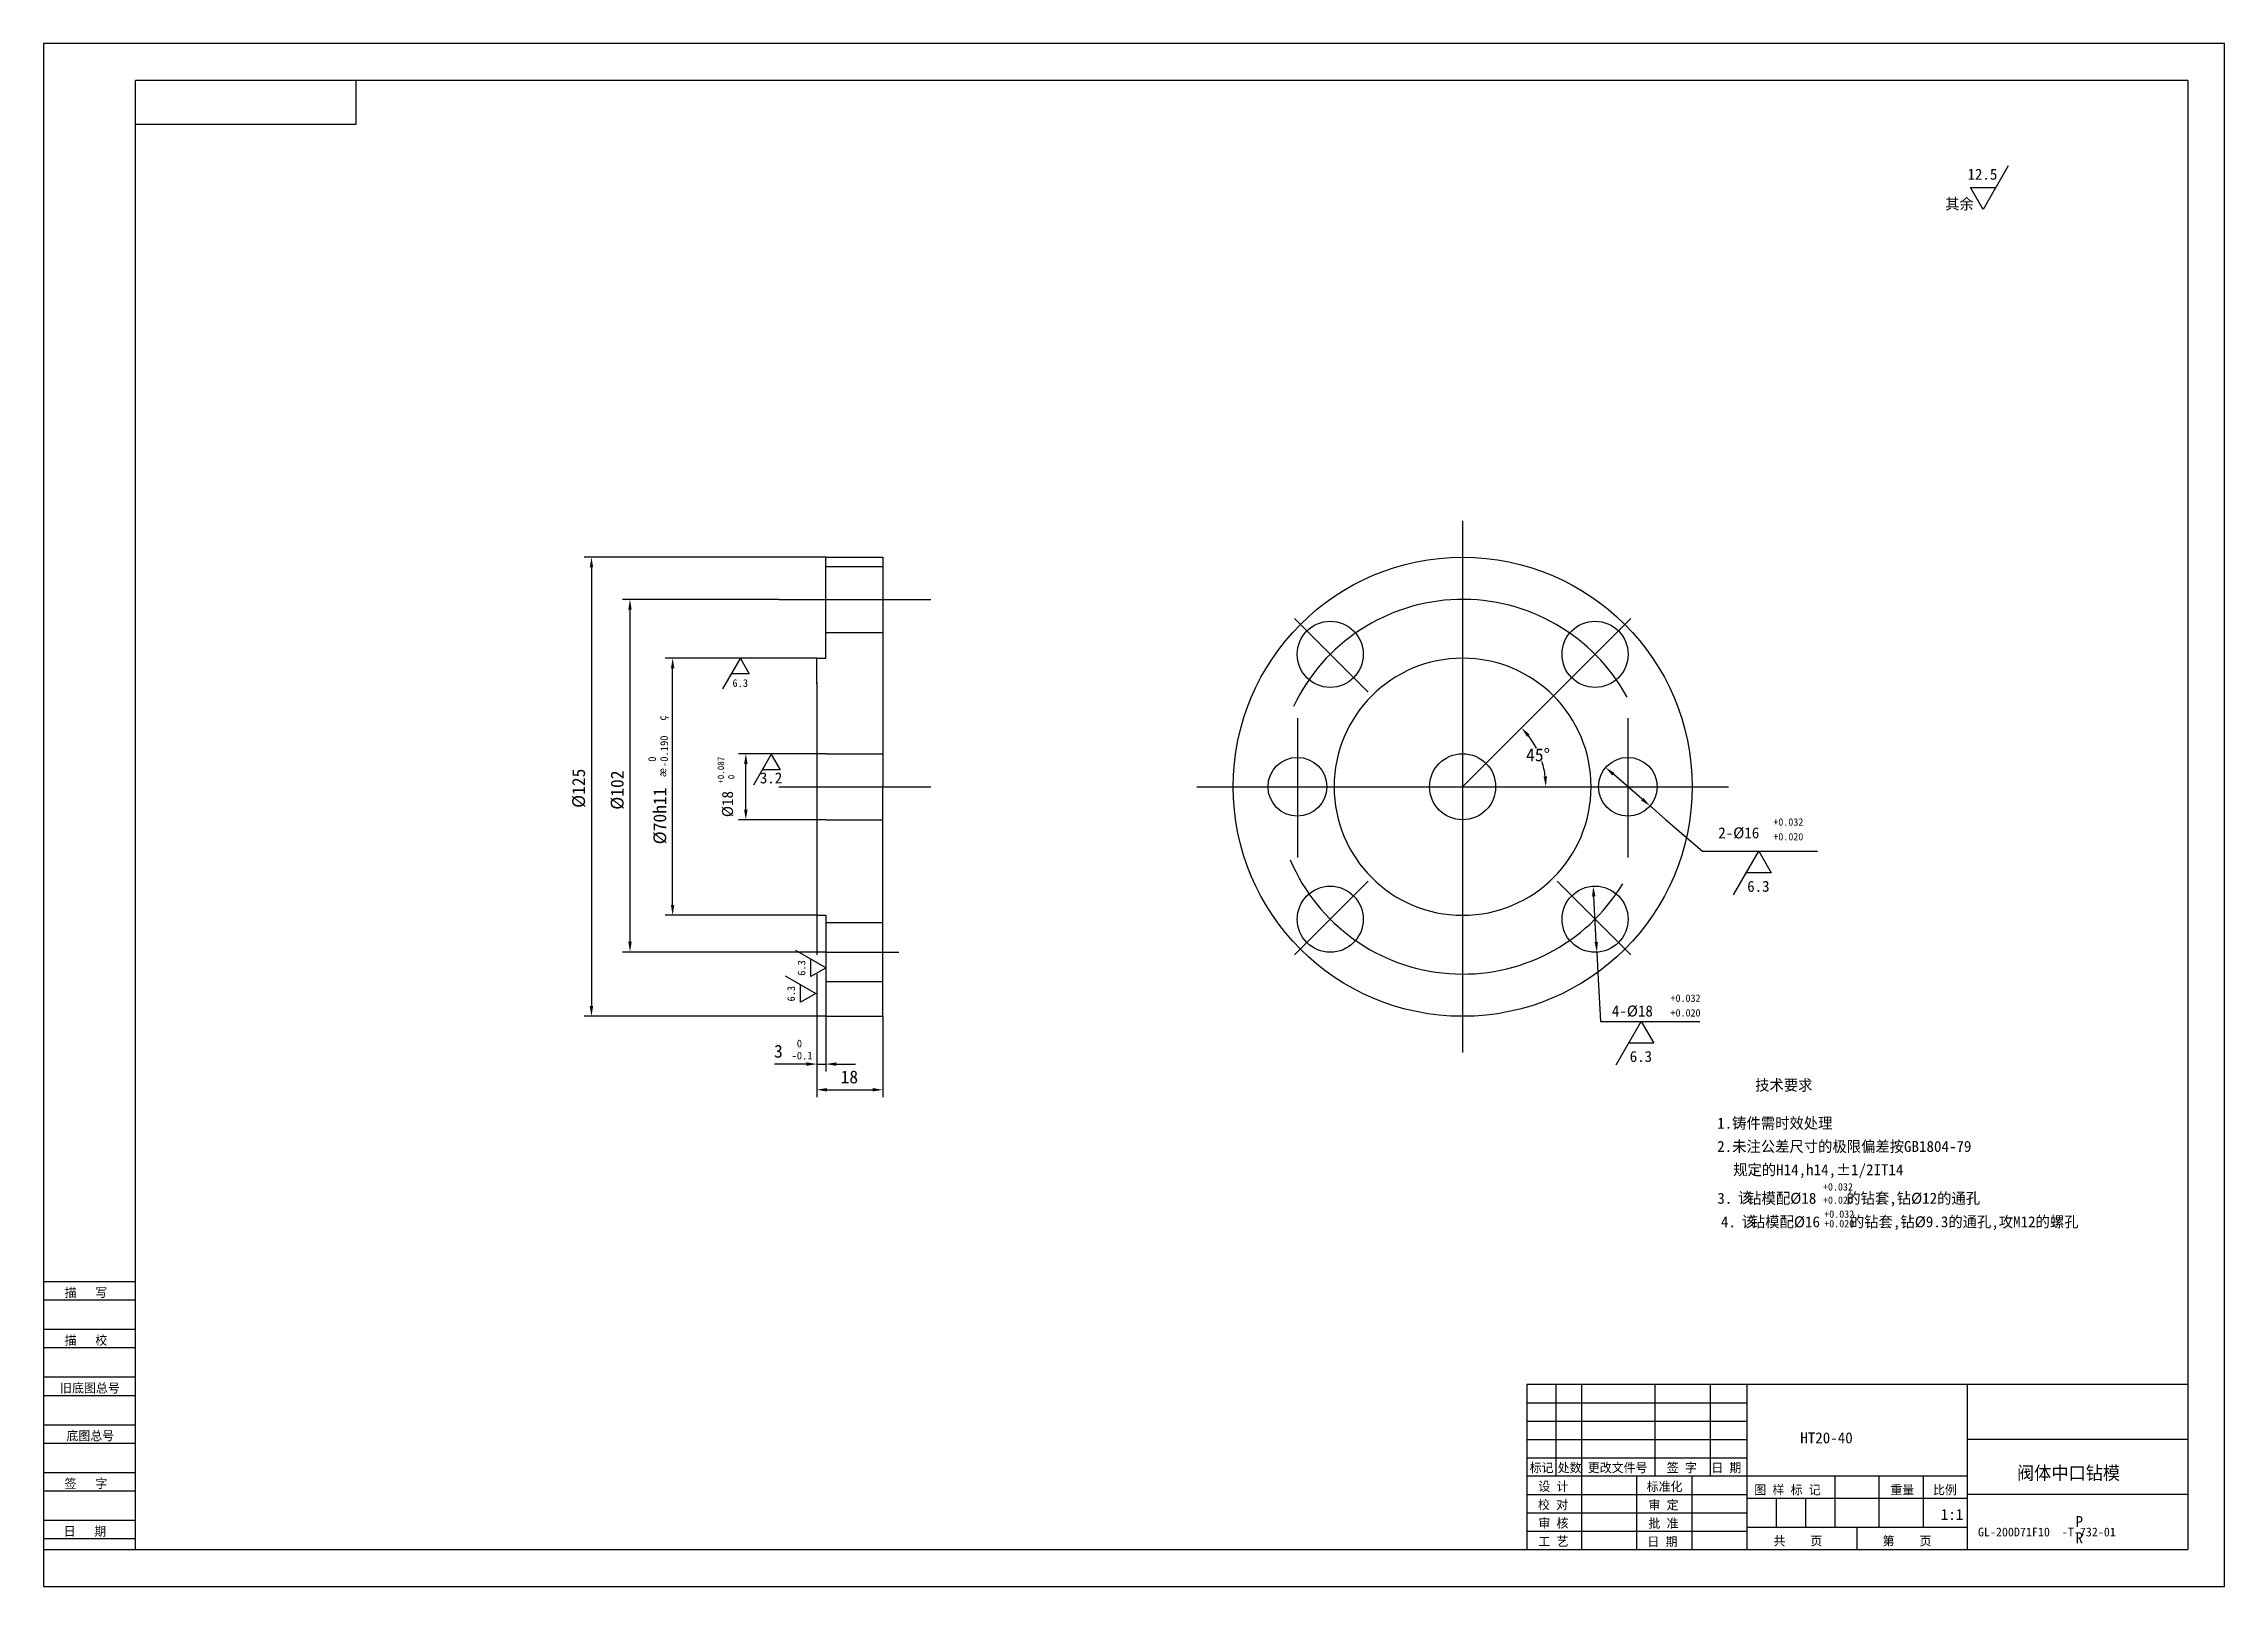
# Model space of a CAD drawing. Header units: metres. Extents: x 0 to 594, y 0 to 420.
import ezdxf

# ---------------------------------------------------------------- set-up
doc = ezdxf.new("R2010")
doc.units = ezdxf.units.M
for name, color, linetype in [('C', 6, 'Continuous'), ('D', 1, 'Continuous'), ('FL', 5, 'Continuous'), ('T', 7, 'Continuous'), ('TL', 4, 'Continuous')]:
    doc.layers.add(name, color=color, linetype=linetype)

# ---------------------------------------------------------------- blocks, each defined once
blk = doc.blocks.new('TUKUN2')
at = {"layer": 'FL'}
for p, q in [((0, 420), (0, 0)), ((594, 420), (0, 420)), ((594, 0), (594, 420)), ((0, 78), (25, 78)), ((0, 70), (25, 70)), ((0, 65), (25, 65)), ((0, 57), (25, 57)), ((412, 30), (412, 55)), ((419, 10), (419, 55)), ((439, 30), (439, 55)), ((454, 30), (454, 55)), ((0, 52), (25, 52)), ((404, 50), (464, 50)), ((0, 44), (25, 44)), ((404, 45), (464, 45)), ((0, 39), (25, 39)), ((404, 40), (464, 40)), ((0, 31), (25, 31)), ((404, 35), (464, 35)), ((449, 10), (449, 30)), ((0, 26), (25, 26)), ((404, 25), (464, 25)), ((0, 18), (25, 18)), ((404, 20), (464, 20)), ((0, 13), (25, 13)), ((404, 15), (464, 15)), ((0, 0), (594, 0))]:
    blk.add_line(p, q, dxfattribs=at)
at = {"layer": 'TL'}
for p, q in [((25, 10), (25, 410)), ((584, 410), (25, 410)), ((85, 410), (85, 398)), ((584, 410), (584, 10)), ((85, 398), (25, 398)), ((0, 83), (25, 83)), ((404, 55), (404, 10)), ((584, 55), (404, 55)), ((464, 10), (464, 55)), ((524, 10), (524, 55)), ((584, 40), (524, 40)), ((524, 30), (404, 30)), ((434, 10), (434, 30)), ((488, 16), (488, 30)), ((500, 16), (500, 30)), ((512, 16), (512, 30)), ((464, 24), (524, 24)), ((472, 16), (472, 24)), ((480, 16), (480, 24)), ((584, 25), (524, 25)), ((524, 16), (464, 16)), ((494, 10), (494, 16)), ((0, 10), (584, 10))]:
    blk.add_line(p, q, dxfattribs=at)
at = {"layer": 'T'}
for s, p in [('描   写', (5.74, 78.76)), ('描   校', (5.74, 65.76)), ('旧底图总号', (4.49, 52.76)), ('底图总号', (6.22, 39.76)), ('标记', (404.75, 31.07)), ('处数', (412.38, 31.07)), ('更改文件号', (420.61, 31.07)), ('签 字', (442.1, 31.07)), ('日 期', (454.23, 31.07)), ('签   字', (5.74, 26.76)), ('校 对', (407.05, 20.99)), ('设 计', (407.14, 25.99)), ('标准化', (436.65, 25.93)), ('审 定', (437.13, 20.93)), ('图 样 标 记', (465.95, 25.04)), ('重量', (503.03, 25.04)), ('比例', (514.64, 25.04)), ('审 核', (407.14, 15.99)), ('批 准', (437.13, 15.93)), ('日   期', (5.45, 13.76)), ('工 艺', (407.14, 10.99)), ('日 期', (436.84, 10.93)), ('共    页', (471.18, 11.13)), ('第    页', (500.9, 11.13))]:
    blk.add_text(s, height=2.5, dxfattribs=at).set_placement(p)

msp = doc.modelspace()

# ---------------------------------------------------------------- linework, layer by layer
at = {"layer": 'C'}
for p, q in [((386.51, 290.08), (386.51, 145.3)), ((200.24, 268.69), (241.64, 268.69)), ((360.8, 243.4), (340.72, 263.48)), ((386.51, 217.69), (432.31, 263.48)), ((341.51, 236.37), (341.51, 198.4)), ((431.51, 236.37), (431.51, 198.4)), ((200.24, 217.69), (241.64, 217.69)), ((209.64, 217.69), (241.64, 217.69)), ((314.07, 217.69), (458.95, 217.69)), ((360.8, 191.98), (340.72, 171.89)), ((412.23, 191.98), (432.31, 171.89)), ((213.09, 172.69), (210.94, 172.69)), ((213.09, 172.69), (228.59, 172.69)), ((228.59, 172.69), (232.94, 172.69))]:
    msp.add_line(p, q, dxfattribs=at)
for start, end in [(28.53, 154.58), (202.93, 328.74)]:
    msp.add_arc((386.51, 217.69), 51, start, end, dxfattribs=at)
at = {"layer": 'D'}
for p, q in [((535.12, 386.71), (528.29, 374.88)), ((524.87, 380.79), (531.7, 380.79)), ((528.29, 374.88), (524.87, 380.79)), ((213.09, 280.19), (147.22, 280.19)), ((149.22, 277.39), (149.22, 157.99)), ((200.24, 268.69), (157.72, 268.69)), ((159.72, 265.89), (159.72, 175.49)), ((210.59, 252.69), (169.33, 252.69)), ((171.33, 185.49), (171.33, 249.89)), ((185.03, 244.33), (189.81, 252.61)), ((189.81, 252.61), (192.2, 248.47)), ((192.2, 248.47), (187.42, 248.47)), ((210.59, 226.69), (189.27, 226.69)), ((193.43, 218.17), (198.21, 226.45)), ((198.21, 226.45), (200.6, 222.31)), ((191.27, 211.49), (191.27, 223.89)), ((200.6, 222.31), (195.82, 222.31)), ((435.45, 214.29), (427.58, 221.09)), ((210.59, 208.69), (189.27, 208.69)), ((437.57, 212.46), (441.81, 208.8)), ((441.81, 208.8), (451.84, 200.14)), ((451.84, 200.14), (479.14, 200.14)), ((460.32, 188.31), (467.15, 200.14)), ((467.15, 200.14), (470.56, 194.22)), ((479.14, 200.14), (483.14, 200.14)), ((470.56, 194.22), (463.73, 194.22)), ((422.92, 175.43), (422.24, 187.82)), ((210.59, 182.69), (169.33, 182.69)), ((210.59, 182.69), (210.59, 171.91)), ((213.09, 172.69), (157.72, 172.69)), ((204.84, 173.2), (213.12, 168.42)), ((423.07, 172.64), (423.38, 167.05)), ((208.98, 166.03), (208.98, 170.81)), ((213.12, 168.42), (208.98, 166.03)), ((210.59, 166.67), (210.59, 140.19)), ((423.38, 167.05), (424.11, 153.81)), ((202.02, 166.2), (210.3, 161.42)), ((206.16, 159.03), (206.16, 163.81)), ((210.3, 161.42), (206.16, 159.03)), ((213.09, 155.19), (147.22, 155.19)), ((213.09, 155.19), (213.09, 140.19)), ((228.59, 155.19), (228.59, 133.19)), ((424.11, 153.81), (451.15, 153.81)), ((428.32, 141.98), (435.15, 153.81)), ((435.15, 153.81), (438.57, 147.9)), ((438.57, 147.9), (431.74, 147.9)), ((204.99, 142.19), (199.12, 142.19)), ((207.79, 142.19), (204.99, 142.19)), ((210.59, 142.19), (213.09, 142.19)), ((210.59, 140.19), (210.59, 133.19)), ((215.89, 142.19), (218.69, 142.19)), ((218.69, 142.19), (221.11, 142.19)), ((213.39, 135.19), (225.79, 135.19))]:
    msp.add_line(p, q, dxfattribs=at)
for start, end in [(27.63, 37.92), (7.08, 17.55)]:
    msp.add_arc((386.51, 217.69), 22.68, start, end, dxfattribs=at)
for points in [[(148.75, 277.39), (149.69, 277.39), (149.22, 280.19)], [(159.25, 265.89), (160.18, 265.89), (159.72, 268.69)], [(170.86, 249.89), (171.8, 249.89), (171.33, 252.69)], [(404.05, 231.32), (404.75, 231.93), (402.55, 233.72)], [(190.8, 223.89), (191.74, 223.89), (191.27, 226.69)], [(409.49, 220.51), (408.55, 220.45), (409.19, 217.69)], [(427.27, 220.73), (427.88, 221.44), (425.46, 222.92)], [(435.14, 213.94), (435.75, 214.64), (437.57, 212.46)], [(190.8, 211.49), (191.74, 211.49), (191.27, 208.69)], [(421.77, 187.79), (422.7, 187.84), (422.08, 190.61)], [(170.86, 185.49), (171.8, 185.49), (171.33, 182.69)], [(159.25, 175.49), (160.18, 175.49), (159.72, 172.69)], [(422.45, 175.41), (423.38, 175.46), (423.07, 172.64)], [(148.75, 157.99), (149.69, 157.99), (149.22, 155.19)], [(207.79, 142.65), (207.79, 141.72), (210.59, 142.19)], [(215.89, 142.65), (215.89, 141.72), (213.09, 142.19)], [(213.39, 135.66), (213.39, 134.73), (210.59, 135.19)], [(225.79, 135.66), (225.79, 134.73), (228.59, 135.19)]]:
    msp.add_solid(points, dxfattribs=at)
at = {"layer": 'TL'}
for p, q in [((213.09, 280.19), (228.59, 280.19)), ((213.09, 277.69), (213.09, 280.19)), ((228.59, 280.19), (228.59, 277.69)), ((213.09, 259.69), (213.09, 277.69)), ((213.09, 277.69), (228.59, 277.69)), ((228.59, 277.69), (228.59, 259.69)), ((213.09, 259.69), (228.59, 259.69)), ((213.09, 252.69), (213.09, 259.69)), ((228.59, 259.69), (228.59, 226.69)), ((210.59, 245.69), (210.59, 252.69)), ((210.59, 252.69), (213.09, 252.69)), ((210.59, 245.95), (210.59, 226.69)), ((210.59, 226.69), (210.59, 208.69)), ((213.09, 226.69), (210.59, 226.69)), ((213.09, 226.69), (228.59, 226.69)), ((228.59, 226.69), (228.59, 217.69)), ((228.59, 208.69), (228.59, 217.69)), ((210.59, 208.69), (210.59, 189.69)), ((213.09, 208.69), (210.59, 208.69)), ((213.09, 208.69), (228.59, 208.69)), ((228.59, 180.69), (228.59, 208.69)), ((210.59, 189.69), (210.59, 182.69)), ((210.59, 182.69), (213.09, 182.69)), ((213.09, 182.69), (213.09, 180.69)), ((213.09, 180.69), (213.09, 175.69)), ((213.09, 180.69), (228.59, 180.69)), ((228.59, 175.69), (228.59, 180.69)), ((213.09, 175.69), (213.09, 164.69)), ((228.59, 164.69), (228.59, 175.69)), ((213.09, 164.69), (228.59, 164.69)), ((213.09, 164.69), (213.09, 157.69)), ((228.59, 157.69), (228.59, 164.69)), ((213.09, 157.69), (213.09, 155.19)), ((213.09, 155.19), (228.59, 155.19)), ((228.59, 155.19), (228.59, 157.69))]:
    msp.add_line(p, q, dxfattribs=at)
for centre, radius in [((386.51, 217.69), 62.5), ((350.45, 253.75), 9), ((422.58, 253.75), 9), ((386.51, 217.69), 9), ((341.51, 217.69), 8), ((431.51, 217.69), 8), ((350.45, 181.63), 9), ((422.58, 181.63), 9)]:
    msp.add_circle(centre, radius, dxfattribs=at)
for start, end in [(90, 180), (0, 90), (180, 270), (270, 0)]:
    msp.add_arc((386.51, 217.69), 35, start, end, dxfattribs=at)

# ---------------------------------------------------------------- block references
msp.add_blockref('TUKUN2', (0, 0), dxfattribs=at)

# ---------------------------------------------------------------- texts
at = {"layer": 'D'}
for s, height, p in [('12.5', 2.98, (524.04, 382.95)), ('其余', 3, (517.94, 374.88)), ('6.3', 2.08, (187.63, 244.88)), ('45%%d', 3.5, (403.8, 224.62)), ('3.2', 2.98, (195.1, 218.6)), ('+0.032', 2, (471.15, 207.1)), ('2-%%c16', 3, (456.13, 203.64)), ('+0.020', 2, (471.15, 203.1)), ('6.3', 2.98, (464.03, 189.09)), ('+0.032', 2, (443.15, 159.14)), ('4-%%c18', 3, (427.15, 155.14)), ('+0.020', 2, (443.15, 155.14)), (' 0', 2.1, (203.73, 146.74)), ('3', 3.5, (198.95, 143.94)), ('-0.1', 2.1, (203.73, 143.45)), ('6.3', 2.98, (432.03, 142.77)), ('18', 3.5, (217.09, 136.94)), ('技术要求', 3, (466.2, 134.96)), ('1.铸件需时效处理', 3, (455.85, 124.61)), ('2.未注公差尺寸的极限偏差按GB1804-79', 3, (455.85, 118.27)), ('规定的H14,h14,%%P1/2IT14', 3, (460.2, 111.92)), ('3.  钻模配%%c18    的钻套,钻%%c12的通孔', 3, (455.88, 104.16)), ('该', 3, (461.51, 104.31)), ('+0.032', 2, (484.66, 107.76)), ('4.  钻模配%%C16    的钻套,钻%%c9.3的通孔,攻M12的螺孔', 3, (456.88, 97.75)), ('该', 3, (462.51, 97.79)), ('+0.020', 2, (484.66, 104.16)), ('+0.032', 2, (485.01, 100.36)), ('+0.020', 2, (485.01, 97.75)), ('HT20-40', 3, (478.48, 38.94)), ('阀体中口钻模', 3.6, (537.51, 29.07)), ('1:1', 3, (516.76, 18.08)), ('P', 3, (553.46, 16.14)), ('GL-200D71F10  -T-732-01', 2.4, (526.88, 13.6)), ('R', 3, (553.46, 11.71))]:
    msp.add_text(s, height=height, dxfattribs=at).set_placement(p)
for s, height, p in [('%%231', 2.1, (169.58, 235.67)), (' 0', 2.1, (166.78, 223.07)), ('-0.190', 2.1, (170.07, 223.07)), ('+0.087', 1.8, (185.37, 218.52)), ('%%c125', 3.5, (147.47, 211.94)), ('%%c102', 3.5, (157.97, 211.44)), ('%%230', 2.1, (169.58, 220.27)), (' 0', 1.8, (188.19, 218.52)), ('%%c70h11', 3.5, (169.58, 202.02)), ('%%c18', 3, (187.77, 209.42)), ('6.3', 2.08, (207.48, 166.23)), ('6.3', 2.08, (204.65, 159.24))]:
    msp.add_text(s, height=height, rotation=90, dxfattribs=at).set_placement(p)

doc.saveas('drawing.dxf')
